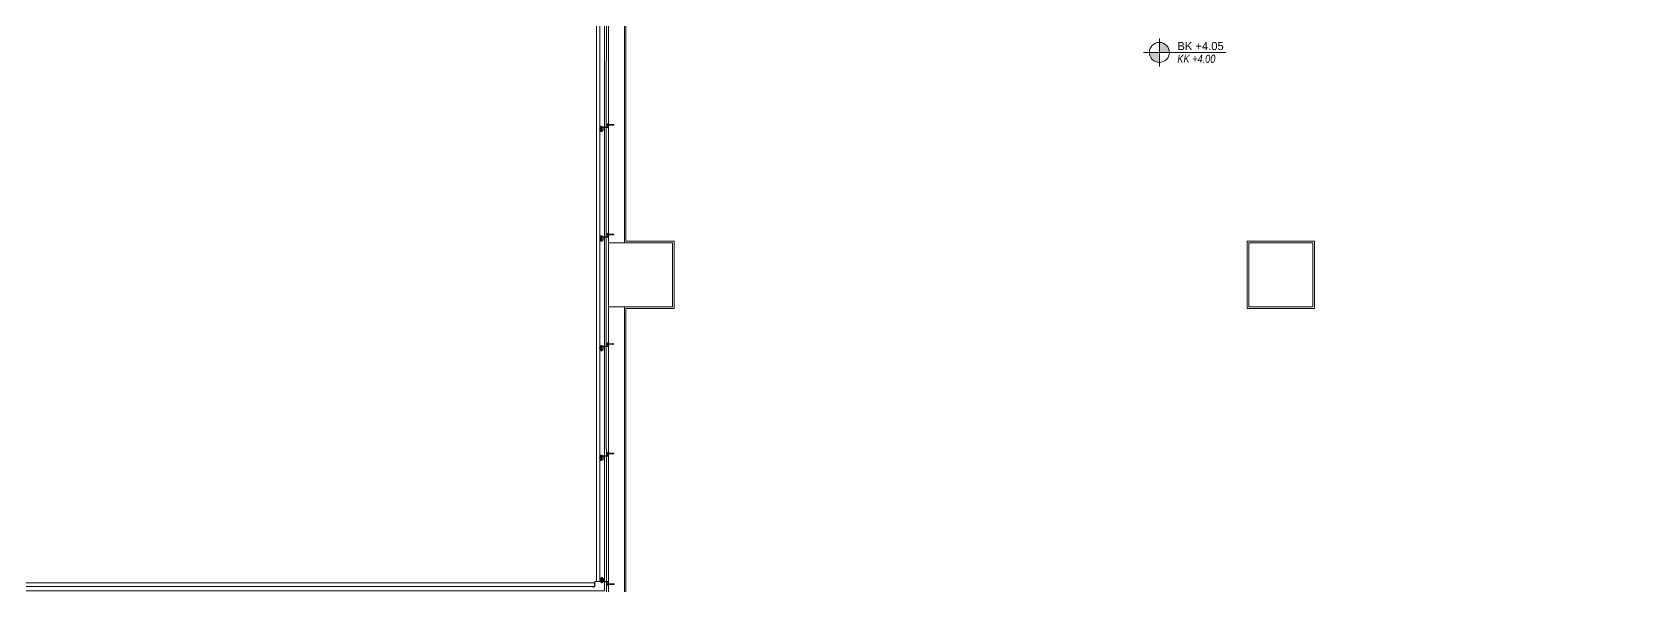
# Model space of a CAD drawing. Extents: x -1417 to 34975, y -245 to 8298.
# Drawn here: x 9076 to 11076, y 1364 to 2056 of the extents above; entities that cross this region are included whole.
import ezdxf
from ezdxf.enums import TextEntityAlignment as Align

# ---------------------------------------------------------------- set-up
doc = ezdxf.new("R2010")
doc.units = 0
doc.layers.get('0').update_dxf_attribs({"color": 9, "lineweight": 9})
for name, color, linetype, lineweight in [('00', 9, 'Continuous', 9), ('01', 9, 'Continuous', 9), ('06D', 9, 'Continuous', 9), ('10', 9, 'Continuous', 9), ('10A', 9, 'Continuous', 9), ('14', 9, 'Continuous', 9), ('21', 9, 'Continuous', 9), ('33', 9, 'BATTING', 9)]:
    doc.layers.add(name, color=color, linetype=linetype, lineweight=lineweight)
doc.styles.add('Arial', font='arial.ttf', dxfattribs={"height": 2.5})
doc.styles.add('MuuM_TEXT-ITALIC', font='ARIALNI.TTF')
doc.linetypes.add('BATTING', pattern='A,0.0001,-0.1,[134,ltypeshp.shx,S=0.1,R=0,X=-0.1,Y=0],-0.2,[134,ltypeshp.shx,S=0.1,R=180,X=0.1,Y=0],-0.1', length=0.4001)

# ---------------------------------------------------------------- blocks, each defined once
blk = doc.blocks.new('p-kolon-80x80-vw')
at = {"layer": '01'}
blk.add_lwpolyline([(-40, -40), (-40, 40), (40, 40), (40, -40)], close=True, dxfattribs=at)
blk = doc.blocks.new('cxvxv')
for p, q in [((-21988.4, 8561, 0), (-21988.4, 8560.3, 0)), ((-21988.4, 8560.3, 0), (-21986.6, 8560.3, 0)), ((-21986.9, 8561.1, 0), (-21988.2, 8561.1, 0)), ((-21988, 8561.2, 0), (-21987, 8561.3, 0)), ((-21988, 8561.3, 0), (-21988, 8561.3, 0)), ((-21988, 8561.2, 0), (-21988, 8561.3, 0)), ((-21988, 8561.3, 0), (-21987.9, 8561.3, 0)), ((-21988, 8561.1, 0), (-21987, 8561.2, 0)), ((-21988, 8561.1, 0), (-21988, 8561.2, 0)), ((-21988, 8561.2, 0), (-21988, 8561.2, 0)), ((-21988, 8561.1, 0), (-21988, 8561.1, 0)), ((-21988, 8561.1, 0), (-21988, 8561.1, 0)), ((-21988, 8561.1, 0), (-21988, 8561.1, 0)), ((-21988, 8561, 0), (-21988, 8560.3, 0)), ((-21988, 8560.3, 0), (-21987, 8560.3, 0)), ((-21988, 8560.3, 0), (-21988, 8560.3, 0)), ((-21988, 8560.1, 0), (-21988, 8555.6, 0)), ((-21987.5, 8561.3, 0), (-21987.9, 8561.3, 0)), ((-21987.7, 8561, 0), (-21987.7, 8561.1, 0)), ((-21987.7, 8561.1, 0), (-21987.7, 8561.1, 0)), ((-21987.5, 8561.3, 0), (-21987.1, 8561.3, 0)), ((-21987.1, 8561.3, 0), (-21987.1, 8561.2, 0)), ((-21987, 8561.3, 0), (-21987.1, 8561.3, 0)), ((-21987.1, 8561.3, 0), (-21987, 8561.3, 0)), ((-21987, 8561.3, 0), (-21987.1, 8561.3, 0)), ((-21987, 8561.3, 0), (-21987.1, 8561.3, 0)), ((-21987.1, 8561.2, 0), (-21987, 8561.2, 0)), ((-21987, 8561.2, 0), (-21987.1, 8561.2, 0)), ((-21987.1, 8561.2, 0), (-21987.1, 8561.1, 0)), ((-21987.1, 8561.1, 0), (-21987, 8561.1, 0)), ((-21987.1, 8560.6, 0), (-21987.1, 8561, 0)), ((-21987.1, 8560.6, 0), (-21987.1, 8560.3, 0)), ((-21987.1, 8560.3, 0), (-21987.1, 8560.3, 0)), ((-21987.1, 8555.6, 0), (-21987.1, 8560.1, 0)), ((-21987, 8560.3, 0), (-21987, 8560.3, 0)), ((-21987, 8555.6, 0), (-21987, 8560.1, 0)), ((-21986.6, 8560.3, 0), (-21986.6, 8561, 0)), ((-21988.4, 8555.4, 0), (-21986.6, 8555.4, 0)), ((-21988.4, 8554.7, 0), (-21988.4, 8555.4, 0)), ((-21986.9, 8554.7, 0), (-21988.2, 8554.7, 0)), ((-21988, 8555.4, 0), (-21987, 8555.4, 0)), ((-21988, 8554.7, 0), (-21988, 8555.4, 0)), ((-21988, 8555.4, 0), (-21988, 8555.4, 0)), ((-21987.1, 8555.1, 0), (-21987.1, 8555.4, 0)), ((-21987.1, 8555.4, 0), (-21987.1, 8555.4, 0)), ((-21987.1, 8555.1, 0), (-21987.1, 8554.7, 0)), ((-21987, 8555.4, 0), (-21987, 8555.4, 0)), ((-21986.6, 8555.4, 0), (-21986.6, 8554.7, 0))]:
    blk.add_line(p, q)
at = {"elevation": 0}
for points in [[(-21986.3, 8560.1), (-21988.7, 8560.1), (-21988.7, 8560.3), (-21986.3, 8560.3)], [(-21986.3, 8555.6), (-21988.7, 8555.6), (-21988.7, 8555.4), (-21986.3, 8555.4)]]:
    blk.add_lwpolyline(points, close=True, dxfattribs=at)
for points in [[(-21988, 8560.3), (-21988, 8560.3)], [(-21988, 8560.1), (-21988, 8555.6)], [(-21988, 8555.4), (-21988, 8555.4)]]:
    blk.add_lwpolyline(points, dxfattribs=at)
for centre, radius, start, end in [((-21988.2, 8560.8, 0), 0.315, 45.8497, 134.1503), ((-21987.5, 8560, 0), 1.12, 66.8701, 113.1299), ((-21987.5, 8560, 0), 1.12, 66.8701, 113.1299), ((-21986.9, 8560.8, 0), 0.313, 45.449, 134.551), ((-21988.2, 8555, 0), 0.315, 225.8497, 314.1503), ((-21987.5, 8555.8, 0), 1.12, 246.8701, 293.1299), ((-21987.5, 8555.8, 0), 1.12, 246.8701, 293.1299), ((-21986.9, 8555, 0), 0.313, 225.449, 314.551)]:
    blk.add_arc(centre, radius, start, end)
blk = doc.blocks.new('VIDA')
for p, q in [((-18072, 6524), (-18070, 6525)), ((-18072, 6524), (-18072, 6524)), ((-18072, 6524), (-18072, 6524)), ((-18070, 6523), (-18072, 6524)), ((-18070, 6525), (-18071, 6523)), ((-18071, 6523), (-18070, 6525)), ((-18070, 6523), (-18069, 6525)), ((-18070, 6525), (-18070, 6525)), ((-18070, 6525), (-18070, 6524)), ((-18070, 6524), (-18070, 6525)), ((-18070, 6525), (-18070, 6525)), ((-18070, 6525), (-18070, 6525)), ((-18070, 6525), (-18069, 6525)), ((-18070, 6524), (-18070, 6524)), ((-18069, 6522), (-18070, 6523)), ((-18070, 6523), (-18070, 6523)), ((-18069, 6523), (-18068, 6525)), ((-18069, 6522), (-18069, 6525)), ((-18069, 6525), (-18069, 6522)), ((-18069, 6525), (-18069, 6525)), ((-18069, 6525), (-18069, 6525)), ((-18069, 6525), (-18069, 6525)), ((-18069, 6525), (-18069, 6525)), ((-18069, 6525), (-18068, 6525)), ((-18069, 6523), (-18069, 6522)), ((-18068, 6522), (-18069, 6523)), ((-18069, 6523), (-18069, 6523)), ((-18069, 6522), (-18069, 6522)), ((-18067, 6525), (-18068, 6522)), ((-18068, 6523), (-18067, 6525)), ((-18068, 6525), (-18068, 6523)), ((-18068, 6522), (-18068, 6525)), ((-18068, 6525), (-18068, 6525)), ((-18068, 6525), (-18068, 6522)), ((-18068, 6525), (-18068, 6525)), ((-18068, 6525), (-18068, 6525)), ((-18068, 6525), (-18067, 6525)), ((-18068, 6523), (-18068, 6522)), ((-18068, 6522), (-18068, 6523)), ((-18068, 6523), (-18068, 6523)), ((-18068, 6523), (-18068, 6522)), ((-18067, 6522), (-18068, 6522)), ((-18068, 6522), (-18068, 6522)), ((-18066, 6525), (-18067, 6525)), ((-18067, 6523), (-18066, 6525)), ((-18066, 6525), (-18067, 6522)), ((-18067, 6525), (-18067, 6523)), ((-18067, 6522), (-18067, 6525)), ((-18067, 6525), (-18067, 6525)), ((-18067, 6525), (-18067, 6525)), ((-18067, 6525), (-18067, 6525)), ((-18067, 6522), (-18067, 6523)), ((-18067, 6523), (-18067, 6522)), ((-18067, 6523), (-18067, 6523)), ((-18067, 6523), (-18067, 6522)), ((-18066, 6522), (-18067, 6522)), ((-18066, 6525), (-18066, 6525)), ((-18066, 6525), (-18066, 6525)), ((-18066, 6525), (-18066, 6525)), ((-18066, 6525), (-18066, 6523)), ((-18066, 6522), (-18066, 6525)), ((-18065, 6525), (-18066, 6522)), ((-18066, 6523), (-18065, 6525)), ((-18066, 6525), (-18065, 6525)), ((-18066, 6523), (-18066, 6523)), ((-18066, 6523), (-18066, 6522)), ((-18066, 6523), (-18066, 6522)), ((-18066, 6522), (-18066, 6523)), ((-18065, 6522), (-18066, 6522)), ((-18065, 6525), (-18065, 6523)), ((-18065, 6522), (-18065, 6525)), ((-18065, 6525), (-18065, 6525)), ((-18065, 6525), (-18065, 6525)), ((-18065, 6525), (-18065, 6525)), ((-18065, 6525), (-18064, 6525)), ((-18065, 6523), (-18064, 6525)), ((-18064, 6525), (-18065, 6522)), ((-18065, 6522), (-18064, 6525)), ((-18065, 6523), (-18065, 6522)), ((-18065, 6523), (-18065, 6523)), ((-18065, 6523), (-18065, 6522)), ((-18065, 6522), (-18065, 6523)), ((-18064, 6523), (-18065, 6522)), ((-18064, 6523), (-18065, 6522)), ((-18065, 6522), (-18065, 6522)), ((-18064, 6525), (-18064, 6525)), ((-18064, 6525), (-18064, 6525)), ((-18064, 6525), (-18064, 6525)), ((-18064, 6525), (-18064, 6523)), ((-18064, 6522), (-18062, 6525)), ((-18062, 6525), (-18064, 6522)), ((-18064, 6523), (-18062, 6525)), ((-18062, 6525), (-18064, 6525)), ((-18064, 6523), (-18064, 6523)), ((-18062, 6523), (-18064, 6522)), ((-18062, 6523), (-18064, 6522)), ((-18064, 6522), (-18064, 6523)), ((-18064, 6522), (-18064, 6522)), ((-18063, 6522), (-18062, 6525)), ((-18061, 6525), (-18063, 6523)), ((-18062, 6525), (-18063, 6525)), ((-18062, 6523), (-18063, 6522)), ((-18063, 6522), (-18061, 6523)), ((-18062, 6523), (-18063, 6522)), ((-18063, 6523), (-18061, 6523)), ((-18063, 6522), (-18061, 6522)), ((-18062, 6525), (-18061, 6525)), ((-18062, 6525), (-18062, 6525)), ((-18062, 6525), (-18062, 6525)), ((-18062, 6525), (-18062, 6525)), ((-18061, 6525), (-18062, 6525)), ((-18062, 6523), (-18061, 6525)), ((-18061, 6525), (-18062, 6522)), ((-18062, 6522), (-18061, 6525)), ((-18061, 6523), (-18062, 6525)), ((-18062, 6525), (-18061, 6522)), ((-18062, 6525), (-18062, 6523)), ((-18062, 6525), (-18062, 6525)), ((-18062, 6525), (-18061, 6525)), ((-18062, 6523), (-18062, 6523)), ((-18062, 6522), (-18062, 6523)), ((-18061, 6523), (-18062, 6522)), ((-18061, 6523), (-18062, 6522)), ((-18062, 6522), (-18062, 6522)), ((-18061, 6525), (-18060, 6525)), ((-18061, 6525), (-18061, 6525)), ((-18061, 6525), (-18061, 6525)), ((-18061, 6525), (-18061, 6525)), ((-18061, 6525), (-18061, 6523)), ((-18061, 6522), (-18060, 6525)), ((-18060, 6525), (-18061, 6522)), ((-18061, 6523), (-18060, 6525)), ((-18061, 6523), (-18061, 6523)), ((-18060, 6523), (-18061, 6522)), ((-18060, 6523), (-18061, 6522)), ((-18061, 6522), (-18061, 6523)), ((-18061, 6522), (-18061, 6522)), ((-18060, 6525), (-18060, 6525)), ((-18060, 6525), (-18060, 6525)), ((-18060, 6525), (-18060, 6525)), ((-18060, 6525), (-18060, 6525)), ((-18060, 6525), (-18060, 6523)), ((-18060, 6523), (-18060, 6525)), ((-18059, 6525), (-18060, 6522)), ((-18060, 6522), (-18059, 6525)), ((-18060, 6525), (-18059, 6525)), ((-18059, 6524), (-18060, 6523)), ((-18060, 6522), (-18060, 6523)), ((-18060, 6523), (-18060, 6522)), ((-18060, 6523), (-18060, 6522)), ((-18060, 6523), (-18060, 6523)), ((-18060, 6523), (-18059, 6523)), ((-18060, 6522), (-18060, 6522)), ((-18058, 6527), (-18059, 6527)), ((-18059, 6521), (-18059, 6527)), ((-18059, 6525), (-18059, 6525)), ((-18058, 6521), (-18059, 6521))]:
    blk.add_line(p, q)
for points in [[(-18069, 6525), (-18069, 6523)], [(-18057, 6524), (-18057, 6524), (-18057, 6524), (-18057, 6523)]]:
    blk.add_lwpolyline(points)
for start, end in [(7.5095, 35.2427), (324.7573, 352.4905)]:
    blk.add_arc((-18062, 6524), 5.21, start, end)
blk = doc.blocks.new('çelik dübel')
at = {"ltscale": 7}
for p, q in [((-87, -2), (-85, 2)), ((-85, -6), (-85, 2)), ((-68, 2), (-85, 2)), ((-75, -6), (-75, 2)), ((-70, -6), (-70, 2)), ((-68, 3), (-58, 2)), ((-68, -7), (-68, 3)), ((-58, -6), (-58, 2)), ((-53, 2), (-58, 2)), ((-8, 2), (-58, 2)), ((-53, -6), (-53, 2)), ((-25, -6), (-25, 2)), ((-25, -6), (-24, 2)), ((-23, -6), (-22, 2)), ((-21, -6), (-20, 2)), ((-19, -6), (-18, 2)), ((-17, -6), (-16, 2)), ((-85, -6), (-87, -2)), ((-68, -6), (-85, -6)), ((-68, -7), (-58, -6)), ((-53, -5), (-58, -5)), ((-8, -6), (-58, -6))]:
    blk.add_line(p, q, dxfattribs=at)
for p, q in [((-15, -6), (-14, 2)), ((-13, -6), (-12, 2)), ((-11, -6), (-10, 1)), ((-10, -9), (-10, 5)), ((-9, 5), (-10, 5)), ((-10, 3), (-10, 5)), ((-9, -9), (-9, 5)), ((-8, 2), (-8, 3)), ((-8, -4), (-8, 0)), ((-5, 4), (-7, 4)), ((-5, 1), (-7, 1)), ((-4, 2), (-4, 3)), ((-1, 2), (-4, 2)), ((-4, -4), (-4, 0)), ((-3, -6), (-2, 2)), ((-1, -6), (0, 1)), ((0, -5), (0, 1)), ((-10, -7), (-10, -9)), ((-9, -9), (-10, -9)), ((-8, -6), (-8, -7)), ((-5, -5), (-7, -5)), ((-5, -8), (-7, -8)), ((-4, -6), (-4, -7)), ((-1, -6), (-4, -6))]:
    blk.add_line(p, q)
for points in [[(-68, 1), (-67, 0), (-67, 0), (-67, 0), (-66, -1), (-66, -1), (-66, -2), (-65, -2), (-65, -3), (-65, -3), (-65, -3), (-65, -3), (-64, -4), (-64, -4), (-64, -3), (-64, -3), (-63, -3), (-63, -3), (-63, -3), (-63, -2), (-62, -2), (-62, -2), (-62, -1), (-62, -1), (-61, -1), (-61, -1), (-61, -1), (-61, 0), (-61, 0), (-60, -1), (-60, -1), (-60, -1), (-60, -1), (-60, -1), (-60, -2), (-59, -2), (-59, -3), (-59, -3), (-59, -3), (-58, -3), (-58, -3)], [(-68, 0), (-68, 0), (-68, 0), (-68, -1), (-68, -1), (-68, -1), (-68, -1), (-68, -1), (-68, -1), (-68, -1), (-68, -1), (-68, -1), (-67, -1), (-67, -1), (-67, -1), (-67, -1), (-67, -1), (-67, -1), (-67, -1), (-67, -1), (-67, -1), (-67, -1), (-67, -1), (-67, -1), (-67, -1), (-67, -1), (-67, -1), (-67, -2), (-67, -2), (-67, -2), (-67, -2), (-67, -2), (-67, -2), (-67, -2), (-67, -2), (-67, -2), (-67, -2), (-67, -2), (-67, -2), (-67, -2), (-67, -2), (-67, -2), (-67, -2), (-66, -2), (-66, -3), (-66, -3), (-66, -3), (-66, -3), (-66, -3), (-66, -3), (-66, -3), (-66, -3), (-66, -3), (-66, -3), (-66, -3), (-66, -3), (-66, -3), (-66, -3), (-66, -3), (-66, -3), (-66, -3), (-66, -4), (-66, -4), (-66, -4), (-66, -4), (-66, -4), (-66, -4), (-66, -4), (-66, -4), (-66, -4), (-66, -4), (-66, -4), (-65, -4), (-65, -4), (-65, -4), (-65, -4), (-65, -4), (-65, -4), (-65, -4), (-65, -4), (-65, -4), (-65, -4), (-65, -4), (-65, -4), (-65, -4), (-65, -4), (-65, -5), (-65, -5), (-65, -5), (-64, -5), (-64, -5), (-64, -5), (-64, -5), (-64, -5), (-64, -5), (-64, -5), (-64, -5), (-64, -5), (-64, -5), (-64, -4), (-64, -4), (-64, -4), (-64, -4), (-64, -4), (-64, -4), (-63, -4), (-63, -4), (-63, -4), (-63, -4), (-63, -4), (-63, -4), (-63, -4), (-63, -4), (-63, -4), (-63, -4), (-63, -4), (-63, -4), (-63, -4), (-63, -4), (-63, -4), (-63, -4), (-63, -4), (-63, -4), (-63, -4), (-63, -4), (-63, -4), (-63, -4), (-63, -4), (-63, -4), (-62, -4), (-62, -4), (-62, -3), (-62, -3), (-62, -3), (-62, -3), (-62, -3), (-62, -3), (-62, -3), (-62, -3), (-62, -3), (-62, -3), (-62, -3), (-62, -3), (-62, -3), (-62, -3), (-62, -3), (-62, -3), (-62, -3), (-62, -3), (-62, -3), (-62, -3), (-62, -3), (-62, -3), (-62, -3), (-62, -3), (-62, -3), (-62, -2), (-61, -2), (-61, -2), (-61, -2), (-61, -2), (-61, -2), (-61, -2), (-61, -2), (-61, -2), (-61, -2), (-61, -2), (-61, -2), (-61, -2), (-61, -2), (-61, -2), (-61, -2), (-61, -2), (-61, -2), (-61, -2), (-61, -2), (-61, -2), (-61, -2), (-61, -2), (-61, -2), (-61, -2), (-61, -2), (-61, -2), (-61, -2), (-61, -2), (-61, -2), (-61, -2), (-61, -2), (-61, -2), (-61, -2), (-61, -2), (-61, -2), (-61, -2), (-61, -2), (-61, -2), (-61, -2), (-61, -2), (-61, -2), (-61, -2), (-61, -2), (-60, -2), (-60, -2), (-60, -2), (-60, -2), (-60, -3), (-60, -3), (-60, -3), (-60, -3), (-60, -3), (-60, -3), (-60, -3), (-60, -3), (-60, -3), (-60, -3), (-60, -3), (-60, -3), (-60, -3), (-60, -3), (-60, -3), (-60, -3), (-60, -3), (-60, -3), (-60, -4), (-60, -4), (-60, -4), (-60, -4), (-60, -4), (-60, -4), (-59, -4), (-59, -4), (-59, -4), (-59, -4), (-59, -4), (-59, -4), (-59, -4), (-59, -4), (-59, -4), (-59, -4), (-58, -4), (-58, -4), (-58, -5)]]:
    blk.add_lwpolyline(points)
for centre, start, end in [((-7, 3), 90, 180), ((-7, 2), 180, 270), ((-7, 0), 90, 180), ((-5, 3), 0, 90), ((-5, 2), 270, 0), ((-5, 0), 0, 90), ((-1, 1), 0, 90), ((-7, -4), 180, 270), ((-7, -6), 90, 180), ((-7, -7), 180, 270), ((-5, -4), 270, 0), ((-5, -6), 0, 90), ((-5, -7), 270, 0), ((-1, -5), 270, 0)]:
    blk.add_arc(centre, 1, start, end)
blk = doc.blocks.new('kjdol')
at = {"elevation": -249.8}
for points in [[(77398, 60089.9), (77398, 60085.9), (77394, 60085.9), (77394, 60089.9)], [(77397.8, 60089.7), (77397.8, 60086.1), (77394.2, 60086.1), (77394.2, 60089.7)]]:
    blk.add_lwpolyline(points, close=True, dxfattribs=at)
at = {"ltscale": 10, "elevation": -278.9}
blk.add_lwpolyline([(77394.1, 60089.9), (77403.3, 60089.9, 0.460237), (77404.2, 60090.8), (77404.2, 60094.9), (77403.8, 60094.9), (77403.8, 60091.3, -0.414214), (77402.8, 60090.3), (77394.1, 60090.3)], format="xyb", close=True, dxfattribs=at)
at = {"xscale": 0.1000000000058208, "yscale": 0.1000000000058208, "zscale": 0.1000000000058208, "rotation": 180}
blk.add_blockref('VIDA', (75587.8, 60740.3, -249.8), dxfattribs=at)
blk.add_blockref('cxvxv', (99383.5, 51530.1, -249.8))
at = {"extrusion": (0, 0, -1), "xscale": 0.1000000000058208, "yscale": 0.1000000000058208, "zscale": -0.0999999999999091}
blk.add_blockref('çelik dübel', (-77402.7, 60093.4, 459.2), dxfattribs=at)
blk = doc.blocks.new('0_elevationtarget-p-bk')
h = blk.add_hatch(color=254)
h.paths.add_polyline_path([(2.5, 0, 0.414214), (0, 2.5), (0, 0)])
h.paths.add_polyline_path([(0, 0), (-2.5, 0, 0.414214), (0, -2.5)])
blk.add_line((0, -3.5), (0, 3.5))
blk.add_lwpolyline([(16.6, 0), (-4, 0)])
blk.add_circle((0, 0), 2.5)
at = {"style": 'Arial'}
blk.add_attdef('BITMISKOT', text='', height=2, dxfattribs=at).set_placement((4.5, 0), align=Align.BOTTOM_LEFT)
at = {"style": 'MuuM_TEXT-ITALIC'}
blk.add_attdef('FINISHINGFLOORLEVEL', text='', height=2, dxfattribs=at).set_placement((4.5, -0.59), align=Align.TOP_LEFT)

msp = doc.modelspace()

# ---------------------------------------------------------------- linework, layer by layer
at = {"layer": '00'}
msp.add_lwpolyline([(9815.84, 2412.5), (9795.84, 2412.5), (9795.84, 1792.5), (9815.84, 1792.5)], close=True, dxfattribs=at)
msp.add_lwpolyline([(9795.84, 1092.5), (9795.84, 1352.5), (9795.84, 1712.5), (9815.84, 1712.5), (9815.84, 1092.5), (9815.84, 1092.5)], dxfattribs=at)
at = {"layer": '06D'}
msp.add_lwpolyline([(12297.51, 207.5), (11450.84, 207.5), (11450.84, 307.5), (7390.84, 307.5), (7390.84, 1357.5), (9790.84, 1357.5), (9790.84, 3897.5), (11450.84, 3897.5), (11450.84, 3997.5), (12297.51, 3997.5)], dxfattribs=at)
at = {"layer": '10A'}
for points in [[(9780.84, 3104.75), (9780.84, 1369.5), (9785.34, 1369.5), (9785.34, 3104.75), (9780.84, 3104.75)], [(9778.59, 1367.5), (7415.09, 1367.5), (7415.09, 1363), (9778.59, 1363), (9778.59, 1367.5)], [(9779.81, 1369.5), (9778.84, 1369.5), (9778.84, 1363), (9775.04, 1363), (9775.04, 1362.7), (9779.04, 1362.7), (9779.04, 1369.25), (9780.01, 1369.25), (9780.01, 1369.25), (9785.54, 1369.25), (9785.54, 1373.25), (9785.34, 1373.25), (9785.34, 1369.5), (9779.81, 1369.5), (9779.81, 1369.5)]]:
    msp.add_lwpolyline(points, dxfattribs=at)
at = {"layer": '14'}
msp.add_lwpolyline([(9817.84, 2410.5), (9817.84, 1794.5), (9877.84, 1794.5), (9877.84, 1710.5), (9817.84, 1710.5), (9817.84, 1330.5)], dxfattribs=at)
msp.add_lwpolyline([(10593.84, 1794.5), (10677.84, 1794.5), (10677.84, 1710.5), (10593.84, 1710.5)], close=True, dxfattribs=at)
at = {"layer": '33', "ltscale": 0.2}
for points in [[(9793.34, 2414.5), (9793.26, 1625.5)], [(7405.14, 1355), (9793.34, 1355), (9793.26, 1714.5)]]:
    msp.add_lwpolyline(points, dxfattribs=at)

# ---------------------------------------------------------------- block references
for p in [(9835.84, 1752.5), (10635.84, 1752.5)]:
    msp.add_blockref('p-kolon-80x80-vw', p)
at = {"layer": '10'}
for p in [(-67608.64, -58153.33, 249.79), (-67608.64, -58290.26, 249.79), (-67608.64, -58427.18, 249.79), (-67608.64, -58564.1, 249.79)]:
    msp.add_blockref('kjdol', p, dxfattribs=at)
at = {"layer": '10', "xscale": -1, "rotation": 180}
msp.add_blockref('kjdol', (-67608.44, 61459.15, 249.79), dxfattribs=at)
at = {"layer": '21', "xscale": 5, "yscale": 5, "zscale": 5}
msp.add_blockref('0_elevationtarget-p-bk', (10484.19, 2030.25), dxfattribs=at).add_auto_attribs({'BITMISKOT': 'BK +4.05', 'FINISHINGFLOORLEVEL': 'KK +4.00'})

doc.saveas('drawing.dxf')
